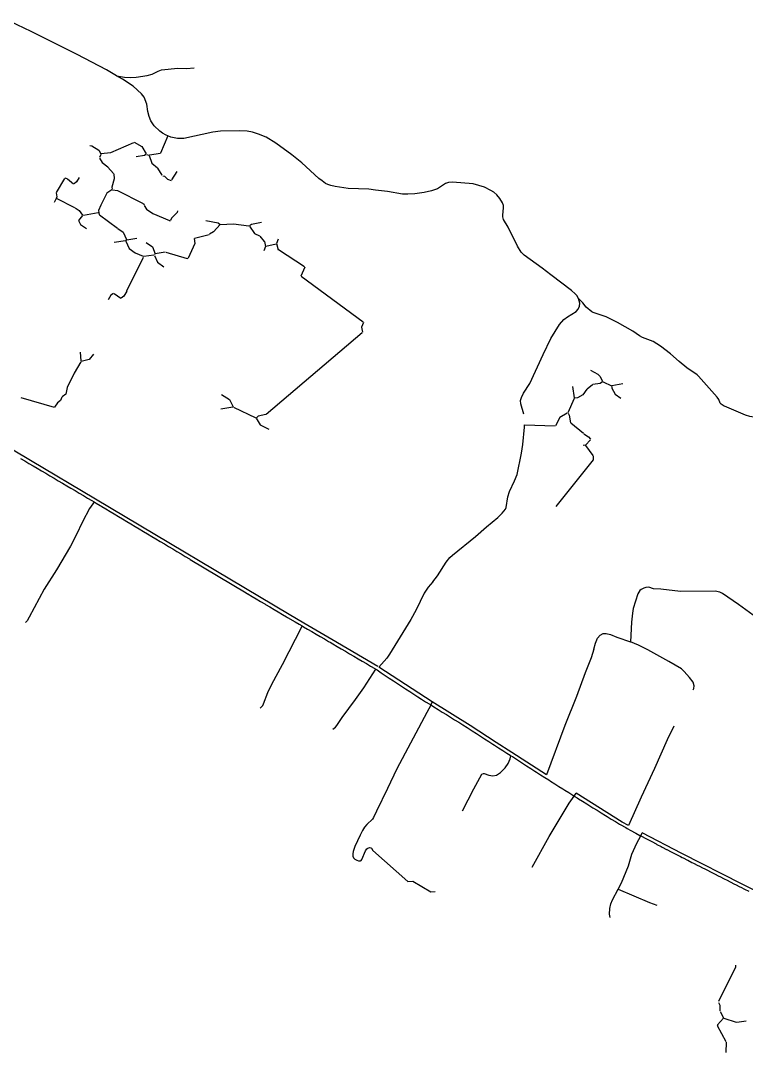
# Model space of a CAD drawing. Header units: metres. Extents: x 432891 to 477890, y 2556094 to 2581523.
# Drawn here: x 466517 to 468306, y 2575195 to 2577737 of the extents above; entities that cross this region are included whole.
import ezdxf

# ---------------------------------------------------------------- set-up
doc = ezdxf.new("R2010")
doc.units = ezdxf.units.M
for name, color, linetype in [('W10_MAIN_PIPE', 1, 'Continuous'), ('W10_PIPE_DN200', 8, 'Continuous'), ('W10_PIPE_DN500_800', 30, 'Continuous')]:
    doc.layers.add(name, color=color, linetype=linetype)

msp = doc.modelspace()

# ---------------------------------------------------------------- linework, layer by layer
at = {"layer": 'W10_MAIN_PIPE'}
msp.add_lwpolyline([(466517.3, 2576658.2), (466527.6, 2576652), (466538, 2576645.9), (466548.3, 2576639.8), (466558.6, 2576633.7), (466568.9, 2576627.6), (466579.3, 2576621.5), (466589.6, 2576615.4), (466599.9, 2576609.3), (466610.2, 2576603.1), (466620.6, 2576597), (466630.9, 2576590.9), (466641.2, 2576584.8), (466651.5, 2576578.7), (466661.9, 2576572.6), (466672.2, 2576566.5), (466682.5, 2576560.4), (466692.9, 2576554.2), (466698.3, 2576551), (466703.2, 2576548.1), (466713.5, 2576542), (466714.7, 2576541.3), (466717.2, 2576539.8), (466727.5, 2576533.7), (466737.8, 2576527.5), (466748.1, 2576521.4), (466758.4, 2576515.2), (466768.6, 2576509), (466778.9, 2576502.9), (466789.2, 2576496.7), (466799.5, 2576490.6), (466809.8, 2576484.4), (466820.1, 2576478.2), (466830.4, 2576472.1), (466840.7, 2576465.9), (466851, 2576459.8), (466861.3, 2576453.6), (466871.6, 2576447.4), (466881.9, 2576441.3), (466892.2, 2576435.1), (466902.5, 2576428.9), (466912.8, 2576422.8), (466923.1, 2576416.6), (466933.4, 2576410.5), (466935.3, 2576409.3), (467072.9, 2576327), (467076.7, 2576324.7), (467077.6, 2576324.2), (467087.9, 2576318), (467098.2, 2576311.9), (467108.5, 2576305.7), (467118.8, 2576299.5), (467121, 2576298.2), (467131.4, 2576292.1), (467141.8, 2576286), (467152.1, 2576280), (467162.5, 2576273.9), (467172.8, 2576267.8), (467175.1, 2576266.5), (467193.5, 2576255.7), (467203.9, 2576249.6), (467211.1, 2576245.4), (467214.2, 2576243.5), (467224.6, 2576237.5), (467234.9, 2576231.4), (467245.3, 2576225.3), (467255.6, 2576219.3), (467266, 2576213.2), (467276.3, 2576207.1), (467279.9, 2576205), (467286.7, 2576201.1), (467297.1, 2576195), (467307.4, 2576188.9), (467317.8, 2576182.9), (467328.1, 2576176.8), (467338.5, 2576170.7), (467348.8, 2576164.6), (467359.2, 2576158.6), (467369.5, 2576152.5), (467379.9, 2576146.4), (467390.2, 2576140.4), (467391.4, 2576139.7), (467393, 2576138.6), (467395.8, 2576136.8), (467405.9, 2576130.2), (467415.9, 2576123.6), (467425.9, 2576117), (467436, 2576110.5), (467446, 2576103.9), (467456, 2576097.3), (467466.1, 2576090.7), (467476.1, 2576084.1), (467486.1, 2576077.6), (467496.2, 2576071), (467505.2, 2576065.1), (467515.4, 2576058.7), (467525.6, 2576052.3), (467527.1, 2576051.4), (467535.8, 2576046), (467546, 2576039.6), (467556.2, 2576033.3), (467566.4, 2576026.9), (467576.5, 2576020.6), (467586.7, 2576014.2), (467596.9, 2576007.9), (467607.1, 2576001.5), (467617.3, 2575995.2), (467620.4, 2575993.2), (467630.4, 2575986.8), (467640.5, 2575980.3), (467650.6, 2575973.8), (467660.7, 2575967.3), (467670.8, 2575960.8), (467680.9, 2575954.3), (467685.1, 2575951.5), (467695.2, 2575945), (467705.3, 2575938.5), (467715.4, 2575932.1), (467723.5, 2575926.8), (467725.5, 2575925.6), (467729, 2575923.3), (467739.1, 2575916.8), (467749.2, 2575910.3), (467754.1, 2575907.1), (467764.2, 2575900.7), (467774.4, 2575894.2), (467784.5, 2575887.7), (467788.7, 2575885), (467798.8, 2575878.6), (467808.8, 2575872.2), (467819, 2575865.8), (467823.3, 2575863), (467833.5, 2575856.5), (467843.6, 2575850.1), (467853.8, 2575843.7), (467858, 2575841), (467868.2, 2575834.6), (467878.4, 2575828.3), (467878.8, 2575828), (467881.6, 2575826.2), (467888.5, 2575821.9), (467891.8, 2575819.8), (467902, 2575813.5), (467912.2, 2575807.1), (467922.4, 2575800.8), (467927.6, 2575797.5), (467937.9, 2575791.2), (467948.1, 2575784.9), (467958.3, 2575778.6), (467962.6, 2575775.9), (467972.8, 2575769.7), (467983, 2575763.4), (467993.2, 2575757.1), (467996, 2575755.4), (468006.6, 2575749.5), (468008.7, 2575748.4), (468011.6, 2575746.7), (468021.3, 2575741.3), (468031.9, 2575735.5), (468032.9, 2575734.9), (468043.5, 2575729.2), (468045.3, 2575728.3), (468047, 2575727.4), (468057.6, 2575721.8), (468064.2, 2575718.4), (468072.6, 2575713.9), (468083.2, 2575708.3), (468085.4, 2575707.2), (468096, 2575701.6), (468098.2, 2575700.4), (468108.9, 2575694.9), (468109.9, 2575694.4), (468120.6, 2575688.9), (468124, 2575687.1), (468134.8, 2575681.7), (468137, 2575680.5), (468143.2, 2575677.4), (468147.7, 2575675.1), (468149.9, 2575674), (468160.6, 2575668.6), (468161, 2575668.4), (468171.6, 2575662.9), (468175.7, 2575660.9), (468186.4, 2575655.4), (468188.6, 2575654.3), (468199.2, 2575648.8), (468201.4, 2575647.7), (468208.2, 2575644.2), (468218.9, 2575638.8), (468227.2, 2575634.5), (468237.9, 2575629), (468240.1, 2575627.9), (468250.8, 2575622.5), (468258.2, 2575618.7), (468265.9, 2575614.8), (468276.6, 2575609.3), (468278.8, 2575608.2), (468289.5, 2575602.7), (468291.8, 2575601.6), (468301, 2575597), (468311.7, 2575591.6)], dxfattribs=at)
at = {"layer": 'W10_PIPE_DN200'}
for points in [[(466754, 2577600.8), (466728.8, 2577615), (466656.8, 2577653.3), (466543.6, 2577709.6), (466491.9, 2577734.1), (466485.8, 2577735.7), (466475.3, 2577736.5)], [(466754, 2577600.8), (466773.5, 2577596.9), (466789.4, 2577596.3), (466802.5, 2577597.1), (466829.6, 2577601.1), (466841.6, 2577604.9), (466856, 2577612.1), (466864.9, 2577615.1), (466905.1, 2577619.1), (466925.8, 2577619), (466945, 2577620.6)], [(466880.4, 2577452.4), (466876.1, 2577454.2), (466866.7, 2577459.4), (466860.7, 2577463.9), (466846.9, 2577477.1), (466841.5, 2577484.4), (466838.3, 2577489.6), (466833.8, 2577500.6), (466830.9, 2577512.5), (466828.2, 2577531), (466822.2, 2577548.1), (466815, 2577556.3), (466794.7, 2577574.9), (466768.5, 2577592.7), (466754, 2577600.8)], [(466880.4, 2577452.4), (466862.4, 2577410)], [(467707.1, 2577280.7), (467705.1, 2577287.9), (467698.6, 2577298.3), (467690.9, 2577307.5), (467683, 2577314), (467676.3, 2577318.3), (467660.2, 2577325.9), (467632.8, 2577334.2), (467581.7, 2577339), (467571.6, 2577337.7), (467564, 2577335.6), (467544.5, 2577322.2), (467529.7, 2577317.2), (467511.7, 2577313), (467488.4, 2577310.1), (467471.2, 2577309), (467458, 2577309), (467421.4, 2577315.9), (467391.7, 2577318.8), (467375.6, 2577321.3), (467324.9, 2577322.8), (467292.3, 2577327.9), (467281.8, 2577330.3), (467274.4, 2577333.2), (467268.9, 2577335.6), (467260.3, 2577341.8), (467252.6, 2577347.5), (467210, 2577386.3), (467185.8, 2577405.6), (467146.3, 2577434.8), (467122.2, 2577449.2), (467103.9, 2577456.7), (467088.9, 2577461.4), (467075.4, 2577463.9), (467057.6, 2577465.4), (467009.7, 2577463.9), (466990.9, 2577461.6), (466919.7, 2577446.1), (466903.7, 2577446), (466887.2, 2577449.5), (466880.4, 2577452.4)], [(466688, 2577429.1), (466693, 2577428.1), (466710, 2577417.1), (466715, 2577408.1)], [(466739.9, 2577411.5), (466796.1, 2577436.7)], [(466797, 2577437.1), (466816, 2577426.1), (466827, 2577408.1)], [(466715, 2577407.1), (466712, 2577399.1)], [(466739, 2577411.1), (466716, 2577408.1)], [(466826, 2577407.1), (466823, 2577404.1), (466802, 2577401.1)], [(466828, 2577407.1), (466833, 2577405.1)], [(466834, 2577404.1), (466841, 2577385.1), (466855, 2577374.1)], [(466862, 2577409.1), (466835, 2577405.1)], [(466712, 2577398.1), (466718, 2577387.1), (466732, 2577376.1)], [(466746.3, 2577359.8), (466732.6, 2577375.3)], [(466662, 2577350.1), (466655, 2577339.1), (466649, 2577334.1)], [(466747, 2577359.1), (466748, 2577347.1), (466742, 2577326.1), (466743, 2577321.1)], [(466866.4, 2577355.9), (466855.5, 2577373.3)], [(466868, 2577354.1), (466872, 2577353.1), (466879, 2577346.1), (466888, 2577343.1)], [(466902, 2577365.1), (466889, 2577344.1)], [(466605.5, 2577312.9), (466626.4, 2577347.3)], [(466629, 2577348.1), (466626.4, 2577347.3)], [(466629, 2577348.1), (466633, 2577347.1), (466648, 2577334.1)], [(466605, 2577312.1), (466607, 2577302.1), (466605.2, 2577298.5)], [(466742, 2577320.1), (466730, 2577311.1), (466715, 2577282.1), (466709, 2577269.1), (466709.9, 2577264.2)], [(466744, 2577320.1), (466756, 2577318.1), (466818, 2577287.1)], [(466605.2, 2577298.5), (466600, 2577288.1)], [(466651.1, 2577275.5), (466606.1, 2577298)], [(466652, 2577275.1), (466662, 2577269.1), (466670, 2577257.1)], [(466819, 2577286.1), (466819.7, 2577285.4)], [(466822.3, 2577282.8), (466819.7, 2577285.4)], [(466822, 2577281.1), (466828, 2577272.1), (466843, 2577261.1)], [(467892.4, 2577051.8), (467888.1, 2577059.1), (467884.2, 2577063.5), (467874.8, 2577071.3), (467823.7, 2577110), (467802.5, 2577127.1), (467758.2, 2577158.4), (467750.5, 2577166.1), (467741.5, 2577180.6), (467718.4, 2577227.6), (467707.5, 2577246.7), (467705.9, 2577252.8), (467705.6, 2577257.4), (467707.5, 2577275.6), (467707.1, 2577280.7)], [(466670, 2577256.1), (466660, 2577244.1)], [(466672, 2577257.3), (466708.9, 2577264)], [(466709.9, 2577264.2), (466711, 2577258.1)], [(466756.2, 2577224.7), (466711.8, 2577257.5)], [(466885.1, 2577243.5), (466843.9, 2577260.7)], [(466904, 2577268.1), (466903, 2577264.1), (466889, 2577250.1), (466887, 2577244.1)], [(466660, 2577244.1), (466665, 2577234.1), (466680, 2577224.1)], [(466757, 2577224.1), (466770, 2577215.1), (466778, 2577197.1)], [(466885.1, 2577243.5), (466887, 2577244.1)], [(466974, 2577244.1), (467004, 2577238.1), (467009, 2577234.1)], [(467009, 2577234.1), (466993, 2577216.1), (466983, 2577210.1)], [(467009, 2577234.1), (467042, 2577236.1), (467080, 2577231.1)], [(467111, 2577239.1), (467086, 2577234.1), (467081, 2577231.1)], [(467081, 2577230.1), (467094, 2577212.1), (467106, 2577206.1)], [(466804, 2577200.1), (466779, 2577196.1)], [(466945, 2577200.1), (466947, 2577187.1), (466930, 2577151.1)], [(466946, 2577200.4), (466982, 2577209.9)], [(467106.6, 2577205.4), (467117.3, 2577192.8)], [(467152, 2577198.1), (467148, 2577187.1)], [(466776, 2577194.1), (466748, 2577190.1)], [(466778, 2577197.1), (466776, 2577194.1)], [(466777, 2577193.1), (466785, 2577175.1), (466800, 2577164.1)], [(466827, 2577190.1), (466842, 2577179.1), (466849, 2577162.1)], [(467120.9, 2577180.3), (467121, 2577180.1), (467117, 2577169.1)], [(467118, 2577192.1), (467120.9, 2577180.3)], [(467121.9, 2577180.6), (467147, 2577186.8)], [(467148, 2577187.1), (467152, 2577172.1)], [(466779.4, 2577071), (466820.6, 2577154.2)], [(466820.1, 2577155.5), (466800.9, 2577163.7)], [(466846, 2577159.1), (466821, 2577155.1)], [(466849, 2577162.1), (466847, 2577160.1)], [(466847, 2577158.1), (466855, 2577141.1), (466870, 2577130.1)], [(466874, 2577166.1), (466849, 2577162.1)], [(466874.9, 2577165.8), (466928, 2577150.4)], [(466928, 2577150.4), (466930, 2577151.1)], [(467217.2, 2577129.7), (467152.8, 2577171.5)], [(467218, 2577129.1), (467208, 2577107.1)], [(467361.2, 2576993.7), (467208.8, 2577106.5)], [(466779, 2577070.1), (466772, 2577058.1), (466765, 2577053.1)], [(466746, 2577064.1), (466740, 2577060.1), (466733, 2577049.1)], [(466748, 2577064.1), (466764, 2577053.1)], [(467757.1, 2576767), (467749.6, 2576792.3), (467749.3, 2576800.6), (467751.3, 2576808.3), (467756.2, 2576818.4), (467771.9, 2576842.8), (467805.3, 2576914.4), (467823.9, 2576953.4), (467844.8, 2576987.9), (467856.2, 2577000.4), (467865.3, 2577007), (467886.5, 2577020.1), (467891.6, 2577025.9), (467894.5, 2577032.8), (467895.3, 2577040.7), (467892.4, 2577051.8)], [(468241.3, 2576794.2), (468237.6, 2576803.4), (468234, 2576809), (468187.6, 2576860.7), (468184.3, 2576863.7), (468159.2, 2576881.4), (468139.8, 2576896.7), (468118.3, 2576915.5), (468093.8, 2576934.8), (468075.7, 2576946.4), (468049.7, 2576956.3), (468042, 2576960.2), (468025.5, 2576971.3), (467988.4, 2576993.2), (467960.2, 2577007.2), (467928.1, 2577017.5), (467924.6, 2577019.3), (467911.1, 2577030.8), (467902.9, 2577041.3), (467892.4, 2577051.8)], [(467122.8, 2576766.8), (467359.2, 2576968.4)], [(467362, 2576993.1), (467357, 2576981.1), (467360, 2576969.1)], [(466664, 2576920.1), (466666, 2576898.1)], [(466666, 2576896.1), (466649, 2576868.1), (466632, 2576833.1), (466629, 2576816.1), (466620, 2576810.1)], [(466697, 2576915.1), (466686, 2576902.1), (466667, 2576897.1)], [(467921.4, 2576875.5), (467939.4, 2576865.5), (467945.4, 2576859.5), (467951.4, 2576847.5)], [(467951.4, 2576846.5), (467945.4, 2576842.5), (467927.4, 2576840.5)], [(467952.4, 2576846.5), (467973.4, 2576836.5)], [(468001.4, 2576841.5), (467974.4, 2576836.5)], [(466702.3, 2576557.9), (466542, 2576652.8), (466459.4, 2576701.7), (466314.2, 2576791.2), (466241.5, 2576836.6)], [(467877.4, 2576835.5), (467881.4, 2576807.5)], [(467912.4, 2576828.5), (467902.4, 2576814.5), (467889.4, 2576807.5), (467882.4, 2576806.5)], [(467913.2, 2576829.1), (467926.7, 2576839.8)], [(467974.4, 2576835.5), (467974.4, 2576831.5), (467982.4, 2576816.5), (467996.4, 2576806.5)], [(466518, 2576807.9), (466600, 2576784.4)], [(466616, 2576801.1), (466608, 2576795.1), (466601, 2576784.1)], [(466619, 2576809.1), (466616, 2576801.1)], [(467012, 2576815.1), (467032, 2576803.1), (467041, 2576785.1)], [(467881.4, 2576805.5), (467865.4, 2576770.5)], [(468241.3, 2576794.2), (468250.6, 2576787.8), (468302.7, 2576765.2), (468313, 2576762.4), (468336.9, 2576759.1), (468349.9, 2576756.4), (468364.3, 2576751.8), (468372.5, 2576747.9), (468381.1, 2576742.4), (468397.4, 2576728.8), (468405.5, 2576724.1), (468410.3, 2576722.9), (468447.3, 2576719.1), (468458, 2576719), (468481.7, 2576725.3), (468492.6, 2576724.6), (468525.7, 2576715.6), (468536.1, 2576713.6), (468571.9, 2576709.8), (468599.3, 2576704.2), (468646.4, 2576690.9), (468675.1, 2576680.9), (468702, 2576669.8)], [(467040, 2576784.1), (467011, 2576779.1)], [(467042, 2576784.1), (467097, 2576758.1)], [(467122, 2576766.1), (467103, 2576762.1), (467099, 2576758.1)], [(467864.4, 2576769.5), (467846.4, 2576758.5), (467835.4, 2576738.5)], [(467866.4, 2576769.5), (467869.4, 2576764.5), (467872.4, 2576745.5)], [(467098, 2576757.1), (467108, 2576741.1), (467129, 2576730.1)], [(467718.1, 2576563.4), (467721.6, 2576576.8), (467734.4, 2576602.7), (467740.6, 2576618.8), (467751.4, 2576670.9), (467754.6, 2576692), (467758.6, 2576734.7), (467758.7, 2576740.5)], [(467758.7, 2576740.5), (467834.4, 2576738.5)], [(467904.6, 2576719.1), (467873.2, 2576744.8)], [(467905.4, 2576718.5), (467916.4, 2576711.5), (467921.4, 2576705.5)], [(467909.4, 2576690.5), (467903.4, 2576689.5)], [(467921.4, 2576703.5), (467909.4, 2576690.5)], [(467927.9, 2576665.3), (467910, 2576689.7)], [(467928.4, 2576664.5), (467928.4, 2576654.5), (467836.4, 2576539.5)], [(467704.3, 2576523.3), (467712.1, 2576533.3), (467714, 2576537), (467718.1, 2576563.4)], [(466698.4, 2576551), (466695.5, 2576546.1), (466687.1, 2576534.4), (466669.7, 2576502), (466654.5, 2576468.6), (466640, 2576441.5), (466606, 2576383.3), (466575.7, 2576335.9), (466538.2, 2576266.7), (466533.4, 2576258.3), (466529.7, 2576254.2)], [(467215.2, 2576252.3), (467179.2, 2576273.4), (466702.3, 2576557.9)], [(467532.8, 2576353.8), (467545, 2576368.9), (467565.9, 2576402.3), (467575.1, 2576413.8), (467581.2, 2576420), (467637.9, 2576465.7), (467665.2, 2576489.7), (467693.6, 2576512.7), (467704.3, 2576523.3)], [(467532.8, 2576353.8), (467521.3, 2576340.9), (467511.7, 2576326.3), (467492, 2576285.2), (467479, 2576261.1), (467426.4, 2576175.9), (467420, 2576166), (467400.2, 2576143.5)], [(468052.7, 2576338.4), (468046.8, 2576335.5), (468042.8, 2576332.5), (468038.2, 2576324.2)], [(468369, 2576234.7), (468322.3, 2576272.1), (468286.5, 2576298.2), (468246.9, 2576325.2), (468240.5, 2576328.4), (468228.6, 2576330.8), (468143.4, 2576329.9), (468095, 2576336.3), (468077.2, 2576336.6), (468065, 2576340.5), (468057.7, 2576340), (468052.7, 2576338.4)], [(468038.2, 2576324.2), (468027, 2576288.6), (468025.1, 2576277.2), (468022.8, 2576254.7), (468019.8, 2576205.8)], [(467107.4, 2576042.4), (467114, 2576049.3), (467116.1, 2576053.1), (467126.3, 2576081), (467136.4, 2576101.5), (467162.8, 2576150.1), (467211.5, 2576245.1)], [(467397.4, 2576145.3), (467284, 2576211.9), (467215.2, 2576252.3)], [(467930.2, 2576188), (467933.8, 2576202.7), (467938.9, 2576215.2), (467945.4, 2576222.6), (467952.9, 2576226.4), (467960.2, 2576226.3), (467970.6, 2576224.4), (467986.4, 2576217.7), (468019.8, 2576205.8)], [(467930.2, 2576188), (467923.5, 2576166.8)], [(468174.9, 2576087.6), (468176.4, 2576091.2), (468176.9, 2576097.4), (468174.3, 2576107), (468165.9, 2576118.2), (468152.6, 2576133), (468145.5, 2576139.5), (468114.7, 2576158), (468062.7, 2576186.3), (468040.1, 2576198), (468019.8, 2576205.8)], [(467923.5, 2576166.8), (467908.6, 2576129.6), (467887.4, 2576071.2), (467858.2, 2576000), (467813.1, 2575878.9)], [(467286.9, 2575991.2), (467293.4, 2575995.8), (467296.8, 2576000), (467309.8, 2576020), (467342.2, 2576064.1), (467363.3, 2576093.2), (467393, 2576138.6)], [(467531.4, 2576058.2), (467400.2, 2576143.5)], [(467531.4, 2576058.2), (467528.3, 2576050.7)], [(467727.9, 2575933.5), (467689.4, 2575958.3), (467624.7, 2576000), (467531.4, 2576058.2)], [(467528.3, 2576050.7), (467528, 2576050), (467518.5, 2576031.8), (467444.2, 2575893.4), (467421.7, 2575844.6), (467394.1, 2575789.4), (467387.3, 2575773.6), (467384.3, 2575768.9), (467370.4, 2575756.5), (467365.1, 2575749.7), (467359.5, 2575741), (467354, 2575730), (467340.9, 2575701.9), (467336.7, 2575689.5), (467335.6, 2575683.6), (467336, 2575678.2), (467337.9, 2575673.9), (467341, 2575670.5)], [(468126.7, 2575998.4), (468110.7, 2575964.8), (468079.3, 2575893.9), (468046.3, 2575823.8), (468015.5, 2575753.7)], [(467813.1, 2575878.9), (467727.9, 2575933.5)], [(467606.1, 2575789.5), (467634.1, 2575844), (467653.9, 2575879.9), (467657.8, 2575881.8), (467659.3, 2575881.7), (467670.7, 2575877.5), (467680.7, 2575875.9), (467689.9, 2575877.7), (467699.7, 2575884.2), (467711.6, 2575895.5), (467718.6, 2575906.1), (467723.9, 2575918.2), (467725.7, 2575925.4)], [(467777.7, 2575651.2), (467819.4, 2575726.5), (467869.3, 2575808.4), (467881.4, 2575826.3)], [(467881.4, 2575826.3), (467885.9, 2575833)], [(468015.5, 2575753.7), (468000, 2575762.3), (467885.9, 2575833)], [(467989.4, 2575597.2), (467997.6, 2575612.6), (468015.2, 2575654.4), (468023.4, 2575683.2), (468035.9, 2575710.1), (468045.3, 2575728.3)], [(468045.3, 2575728.3), (468049, 2575735.4)], [(468353.4, 2575580.1), (468295.4, 2575608.8), (468146.8, 2575684.5), (468049, 2575735.4)], [(467341, 2575670.5), (467345.5, 2575668), (467350.1, 2575666.7), (467354.5, 2575666.8), (467356.3, 2575667.7), (467357.9, 2575669.7), (467367.1, 2575691.4), (467370.2, 2575695.9), (467373.3, 2575698.2), (467376.7, 2575699.3), (467380.4, 2575698.3), (467381.7, 2575697.5), (467385.1, 2575692.2)], [(467385.1, 2575692.2), (467471.1, 2575616)], [(467471.8, 2575615.4), (467483.8, 2575616.4), (467527.8, 2575590.4), (467538.8, 2575591.4)], [(467970, 2575526.7), (467968.4, 2575535.6), (467969.5, 2575549.6), (467972, 2575560.9), (467975.9, 2575570.5), (467989.4, 2575597.2)], [(467989.4, 2575597.2), (468067, 2575563.9), (468085.3, 2575557.3)], [(468279.1, 2575409.8), (468279.1, 2575404.8), (468237.1, 2575319.8)], [(468237.1, 2575317.8), (468240.1, 2575310.8), (468240.1, 2575296.8)], [(468241.1, 2575295.8), (468249.1, 2575279.8)], [(468249.1, 2575278.8), (468234.1, 2575262.8)], [(468250.1, 2575278.8), (468280.1, 2575268.8)], [(468282.1, 2575269), (468305.1, 2575272.6)], [(468234.1, 2575262.8), (468234.6, 2575259.9)], [(468255.7, 2575220.7), (468234.6, 2575259.9)], [(468256.1, 2575219.8), (468255.1, 2575194.8)]]:
    msp.add_lwpolyline(points, dxfattribs=at)
at = {"layer": 'W10_PIPE_DN500_800'}
for points in [[(466517.3, 2576658.2), (466527.6, 2576652), (466538, 2576645.9), (466548.3, 2576639.8), (466558.6, 2576633.7), (466568.9, 2576627.6), (466579.3, 2576621.5), (466589.6, 2576615.4), (466599.9, 2576609.3), (466610.2, 2576603.1), (466620.6, 2576597), (466630.9, 2576590.9), (466641.2, 2576584.8), (466651.5, 2576578.7), (466661.9, 2576572.6), (466672.2, 2576566.5), (466682.5, 2576560.4), (466692.9, 2576554.2), (466698.3, 2576551), (466698.4, 2576551)], [(466698.4, 2576551), (466703.2, 2576548.1), (466713.5, 2576542), (466714.7, 2576541.3), (466717.2, 2576539.8), (466727.5, 2576533.7), (466737.8, 2576527.5), (466748.1, 2576521.4), (466758.4, 2576515.2), (466768.6, 2576509), (466778.9, 2576502.9), (466789.2, 2576496.7), (466799.5, 2576490.6), (466809.8, 2576484.4), (466820.1, 2576478.2), (466830.4, 2576472.1), (466840.7, 2576465.9), (466851, 2576459.8), (466861.3, 2576453.6), (466871.6, 2576447.4), (466881.9, 2576441.3), (466892.2, 2576435.1), (466902.5, 2576428.9), (466912.8, 2576422.8), (466923.1, 2576416.6), (466933.4, 2576410.5), (466935.3, 2576409.3), (467072.9, 2576327), (467076.7, 2576324.7), (467077.6, 2576324.2), (467087.9, 2576318), (467098.2, 2576311.9), (467108.5, 2576305.7), (467118.8, 2576299.5), (467121, 2576298.2), (467131.4, 2576292.1), (467141.8, 2576286), (467152.1, 2576280), (467162.5, 2576273.9), (467172.8, 2576267.8), (467175.1, 2576266.5), (467193.5, 2576255.7), (467203.9, 2576249.6), (467211.1, 2576245.4), (467211.5, 2576245.1)], [(467211.5, 2576245.1), (467214.2, 2576243.5), (467224.6, 2576237.5), (467234.9, 2576231.4), (467245.3, 2576225.3), (467255.6, 2576219.3), (467266, 2576213.2), (467276.3, 2576207.1), (467279.9, 2576205), (467286.7, 2576201.1), (467297.1, 2576195), (467307.4, 2576188.9), (467317.8, 2576182.9), (467328.1, 2576176.8), (467338.5, 2576170.7), (467348.8, 2576164.6), (467359.2, 2576158.6), (467369.5, 2576152.5), (467379.9, 2576146.4), (467390.2, 2576140.4), (467391.4, 2576139.7), (467393, 2576138.6), (467393, 2576138.6)], [(467393, 2576138.6), (467395.8, 2576136.8), (467405.9, 2576130.2), (467415.9, 2576123.6), (467425.9, 2576117), (467436, 2576110.5), (467446, 2576103.9), (467456, 2576097.3), (467466.1, 2576090.7), (467476.1, 2576084.1), (467486.1, 2576077.6), (467496.2, 2576071), (467505.2, 2576065.1), (467515.4, 2576058.7), (467525.6, 2576052.3), (467527.1, 2576051.4), (467528.3, 2576050.7)], [(467528.3, 2576050.7), (467535.8, 2576046), (467546, 2576039.6), (467556.2, 2576033.3), (467566.4, 2576026.9), (467576.5, 2576020.6), (467586.7, 2576014.2), (467596.9, 2576007.9), (467607.1, 2576001.5), (467617.3, 2575995.2), (467620.4, 2575993.2), (467630.4, 2575986.8), (467640.5, 2575980.3), (467650.6, 2575973.8), (467660.7, 2575967.3), (467670.8, 2575960.8), (467680.9, 2575954.3), (467685.1, 2575951.5), (467695.2, 2575945), (467705.3, 2575938.5), (467715.4, 2575932.1), (467723.5, 2575926.8), (467725.5, 2575925.6), (467725.7, 2575925.4)], [(467725.7, 2575925.4), (467729, 2575923.3), (467739.1, 2575916.8), (467749.2, 2575910.3), (467754.1, 2575907.1), (467764.2, 2575900.7), (467774.4, 2575894.2), (467784.5, 2575887.7), (467788.7, 2575885), (467798.8, 2575878.6), (467808.8, 2575872.2), (467819, 2575865.8), (467823.3, 2575863), (467833.5, 2575856.5), (467843.6, 2575850.1), (467853.8, 2575843.7), (467858, 2575841), (467868.2, 2575834.6), (467878.4, 2575828.3), (467878.8, 2575828), (467881.4, 2575826.3)], [(467881.4, 2575826.3), (467881.6, 2575826.2), (467888.5, 2575821.9), (467891.8, 2575819.8), (467902, 2575813.5), (467912.2, 2575807.1), (467922.4, 2575800.8), (467927.6, 2575797.5), (467937.9, 2575791.2), (467948.1, 2575784.9), (467958.3, 2575778.6), (467962.6, 2575775.9), (467972.8, 2575769.7), (467983, 2575763.4), (467993.2, 2575757.1), (467996, 2575755.4), (468006.6, 2575749.5), (468008.7, 2575748.4), (468011.6, 2575746.7), (468021.3, 2575741.3), (468031.9, 2575735.5), (468032.9, 2575734.9), (468043.5, 2575729.2), (468045.3, 2575728.3), (468045.3, 2575728.3)], [(468045.3, 2575728.3), (468047, 2575727.4), (468057.6, 2575721.8), (468064.2, 2575718.4), (468072.6, 2575713.9), (468083.2, 2575708.3), (468085.4, 2575707.2), (468096, 2575701.6), (468098.2, 2575700.4), (468108.9, 2575694.9), (468109.9, 2575694.4), (468120.6, 2575688.9), (468124, 2575687.1), (468134.8, 2575681.7), (468137, 2575680.5), (468143.2, 2575677.4), (468147.7, 2575675.1), (468149.9, 2575674), (468160.6, 2575668.6), (468161, 2575668.4), (468171.6, 2575662.9), (468175.7, 2575660.9), (468186.4, 2575655.4), (468188.6, 2575654.3), (468199.2, 2575648.8), (468201.4, 2575647.7), (468208.2, 2575644.2), (468218.9, 2575638.8), (468227.2, 2575634.5), (468237.9, 2575629), (468240.1, 2575627.9), (468250.8, 2575622.5), (468258.2, 2575618.7), (468265.9, 2575614.8), (468276.6, 2575609.3), (468278.8, 2575608.2), (468289.5, 2575602.7), (468291.8, 2575601.6), (468301, 2575597), (468311.7, 2575591.6)]]:
    msp.add_lwpolyline(points, dxfattribs=at)

doc.saveas('drawing.dxf')
